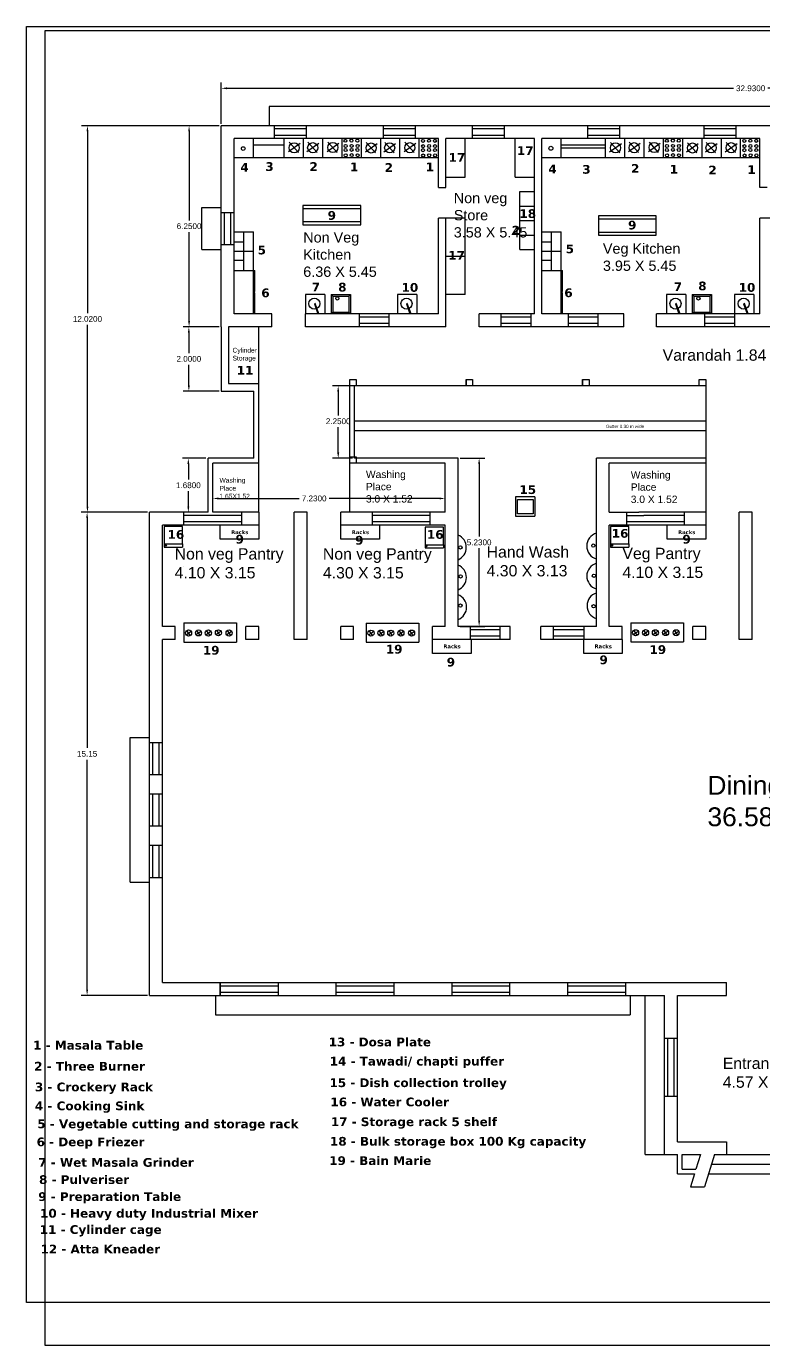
# Model space of a CAD drawing. Header units: inches. Extents: x 101 to 668, y -217 to 99.
# Drawn here: x 148.46 to 171.39, y 44.64 to 85.66 of the extents above; entities that cross this region are included whole.
import ezdxf

# ---------------------------------------------------------------- set-up
doc = ezdxf.new("R2010")
doc.units = ezdxf.units.IN
doc.header["$MEASUREMENT"] = 0
doc.styles.get("Standard").update_dxf_attribs({"font": 'arial.ttf'})
doc.dimstyles.get("Standard").update_dxf_attribs({"dimtxt": 0.18, "dimasz": 0.18, "dimexe": 0.18, "dimexo": 0.0625, "dimgap": 0.09, "dimtad": 0, "dimtih": 1, "dimtoh": 1, "dimdec": 4, "dimzin": 0, "dimdsep": 46, "dimtxsty": 'Standard', "dimcen": 0.09, "dimadec": 0, "dimazin": 0, "dimtfac": 1, "dimtdec": 4, "dimtofl": 0, "dimtmove": 0, "dimatfit": 3, "dimfxl": 1, "dimtolj": 1, "dimtzin": 0, "dimarcsym": 0})

# ---------------------------------------------------------------- blocks, each defined once
blk = doc.blocks.new('*D41')
at = {"color": 0, "lineweight": -2}
for p, q in [((158.609, 74.478), (157.981, 74.478)), ((158.161, 74.298), (158.161, 73.56)), ((158.161, 72.408), (158.161, 73.196)), ((158.609, 72.228), (157.981, 72.228))]:
    blk.add_line(p, q, dxfattribs=at)
at = {"color": 0}
for points in [[(158.131, 74.298), (158.191, 74.298), (158.161, 74.478)], [(158.131, 72.408), (158.191, 72.408), (158.161, 72.228)]]:
    blk.add_solid(points, dxfattribs=at)
at = {"layer": 'Defpoints', "color": 0}
for p in [(158.161, 74.478), (158.672, 74.478), (158.672, 72.228)]:
    blk.add_point(p, dxfattribs=at)
at = {"color": 0, "insert": (158.161, 73.378), "char_height": 0.18, "attachment_point": 5}
blk.add_mtext('\\A1;2.2500', dxfattribs=at)
blk = doc.blocks.new('*D42')
at = {"color": 0, "lineweight": -2}
for p, q in [((152.229, 70.548), (150.172, 70.548)), ((150.352, 70.368), (150.352, 63.22)), ((150.352, 55.708), (150.352, 62.856)), ((152.229, 55.528), (150.172, 55.528))]:
    blk.add_line(p, q, dxfattribs=at)
at = {"color": 0}
for points in [[(150.322, 70.368), (150.382, 70.368), (150.352, 70.548)], [(150.322, 55.708), (150.382, 55.708), (150.352, 55.528)]]:
    blk.add_solid(points, dxfattribs=at)
at = {"layer": 'Defpoints', "color": 0}
for p in [(152.292, 70.548), (150.352, 55.528), (152.292, 55.528)]:
    blk.add_point(p, dxfattribs=at)
at = {"color": 0, "insert": (150.352, 63.038), "char_height": 0.18, "attachment_point": 5}
blk.add_mtext('\\A1;15.15', dxfattribs=at)
blk = doc.blocks.new('*D43')
at = {"color": 0, "lineweight": -2}
for p, q in [((154.049, 72.228), (153.32, 72.228)), ((153.5, 72.048), (153.5, 71.57)), ((153.5, 70.728), (153.5, 71.206)), ((154.049, 70.548), (153.32, 70.548))]:
    blk.add_line(p, q, dxfattribs=at)
at = {"color": 0}
for points in [[(153.47, 72.048), (153.53, 72.048), (153.5, 72.228)], [(153.47, 70.728), (153.53, 70.728), (153.5, 70.548)]]:
    blk.add_solid(points, dxfattribs=at)
at = {"layer": 'Defpoints', "color": 0}
for p in [(153.5, 72.228), (154.112, 72.228), (154.112, 70.548)]:
    blk.add_point(p, dxfattribs=at)
at = {"color": 0, "insert": (153.5, 71.388), "char_height": 0.18, "attachment_point": 5}
blk.add_mtext('\\A1;1.6800', dxfattribs=at)
blk = doc.blocks.new('*D44')
at = {"color": 0, "lineweight": -2}
for p, q in [((154.459, 76.318), (153.336, 76.318)), ((153.516, 76.138), (153.516, 75.5)), ((153.516, 74.498), (153.516, 75.136)), ((154.459, 74.318), (153.336, 74.318))]:
    blk.add_line(p, q, dxfattribs=at)
at = {"color": 0}
for points in [[(153.486, 76.138), (153.546, 76.138), (153.516, 76.318)], [(153.486, 74.498), (153.546, 74.498), (153.516, 74.318)]]:
    blk.add_solid(points, dxfattribs=at)
at = {"layer": 'Defpoints', "color": 0}
for p in [(153.516, 76.318), (154.522, 76.318), (154.522, 74.318)]:
    blk.add_point(p, dxfattribs=at)
at = {"color": 0, "insert": (153.516, 75.318), "char_height": 0.18, "attachment_point": 5}
blk.add_mtext('\\A1;2.0000', dxfattribs=at)
blk = doc.blocks.new('*D45')
at = {"color": 0, "lineweight": -2}
for p, q in [((154.459, 82.568), (153.343, 82.568)), ((153.523, 82.388), (153.523, 79.625)), ((153.523, 76.498), (153.523, 79.261)), ((154.459, 76.318), (153.343, 76.318))]:
    blk.add_line(p, q, dxfattribs=at)
at = {"color": 0}
for points in [[(153.493, 82.388), (153.553, 82.388), (153.523, 82.568)], [(153.493, 76.498), (153.553, 76.498), (153.523, 76.318)]]:
    blk.add_solid(points, dxfattribs=at)
at = {"layer": 'Defpoints', "color": 0}
for p in [(154.522, 82.568), (153.523, 76.318), (154.522, 76.318)]:
    blk.add_point(p, dxfattribs=at)
at = {"color": 0, "insert": (153.523, 79.443), "char_height": 0.18, "attachment_point": 5}
blk.add_mtext('\\A1;6.2500', dxfattribs=at)
blk = doc.blocks.new('*D46')
at = {"color": 0, "lineweight": -2}
for p, q in [((154.522, 82.63), (154.522, 83.911)), ((154.702, 83.731), (170.453, 83.731)), ((187.272, 83.731), (171.52, 83.731)), ((187.452, 82.63), (187.452, 83.911))]:
    blk.add_line(p, q, dxfattribs=at)
at = {"color": 0}
for points in [[(154.702, 83.761), (154.702, 83.701), (154.522, 83.731)], [(187.272, 83.761), (187.272, 83.701), (187.452, 83.731)]]:
    blk.add_solid(points, dxfattribs=at)
at = {"layer": 'Defpoints', "color": 0}
for p in [(187.452, 83.731), (154.522, 82.568), (187.452, 82.568)]:
    blk.add_point(p, dxfattribs=at)
at = {"color": 0, "insert": (170.987, 83.731), "char_height": 0.18, "attachment_point": 5}
blk.add_mtext('\\A1;32.9300', dxfattribs=at)
blk = doc.blocks.new('*D47')
at = {"color": 0, "lineweight": -2}
for p, q in [((154.459, 82.568), (150.182, 82.568)), ((150.362, 82.388), (150.362, 76.74)), ((150.362, 70.728), (150.362, 76.376)), ((152.229, 70.548), (150.182, 70.548))]:
    blk.add_line(p, q, dxfattribs=at)
at = {"color": 0}
for points in [[(150.332, 82.388), (150.392, 82.388), (150.362, 82.568)], [(150.332, 70.728), (150.392, 70.728), (150.362, 70.548)]]:
    blk.add_solid(points, dxfattribs=at)
at = {"layer": 'Defpoints', "color": 0}
for p in [(150.362, 82.568), (154.522, 82.568), (152.292, 70.548)]:
    blk.add_point(p, dxfattribs=at)
at = {"color": 0, "insert": (150.362, 76.558), "char_height": 0.18, "attachment_point": 5}
blk.add_mtext('\\A1;12.0200', dxfattribs=at)
blk = doc.blocks.new('*D56')
at = {"color": 0, "lineweight": -2}
for p, q in [((154.262, 70.61), (154.262, 71.158)), ((154.442, 70.978), (156.951, 70.978)), ((161.312, 70.978), (157.877, 70.978)), ((161.492, 70.61), (161.492, 71.158))]:
    blk.add_line(p, q, dxfattribs=at)
at = {"color": 0}
for points in [[(154.442, 71.008), (154.442, 70.948), (154.262, 70.978)], [(161.312, 71.008), (161.312, 70.948), (161.492, 70.978)]]:
    blk.add_solid(points, dxfattribs=at)
at = {"layer": 'Defpoints', "color": 0}
for p in [(161.492, 70.978), (154.262, 70.548), (161.492, 70.548)]:
    blk.add_point(p, dxfattribs=at)
at = {"color": 0, "insert": (157.414, 70.978), "char_height": 0.18, "attachment_point": 5}
blk.add_mtext('\\A1;7.2300', dxfattribs=at)
blk = doc.blocks.new('*D59')
at = {"color": 0, "lineweight": -2}
for p, q in [((161.954, 72.228), (162.724, 72.228)), ((162.544, 72.048), (162.544, 69.795)), ((162.544, 67.178), (162.544, 69.431)), ((161.954, 66.998), (162.724, 66.998))]:
    blk.add_line(p, q, dxfattribs=at)
at = {"color": 0}
for points in [[(162.514, 72.048), (162.574, 72.048), (162.544, 72.228)], [(162.514, 67.178), (162.574, 67.178), (162.544, 66.998)]]:
    blk.add_solid(points, dxfattribs=at)
at = {"layer": 'Defpoints', "color": 0}
for p in [(161.892, 72.228), (161.892, 66.998), (162.544, 66.998)]:
    blk.add_point(p, dxfattribs=at)
at = {"color": 0, "insert": (162.544, 69.613), "char_height": 0.18, "attachment_point": 5}
blk.add_mtext('\\A1;5.2300', dxfattribs=at)

msp = doc.modelspace()

# ---------------------------------------------------------------- linework, layer by layer
for p, q in [((185.68887, 83.1678), (156.01853, 83.1678)), ((156.01853, 83.1678), (156.01853, 82.5678)), ((187.45154, 82.5678), (154.52154, 82.5678)), ((154.52154, 76.3178), (154.52154, 82.5678)), ((156.16853, 82.5678), (156.16853, 82.1678)), ((157.16853, 82.4678), (156.16853, 82.4678)), ((157.16853, 82.5678), (157.16853, 82.1678)), ((159.55792, 82.5678), (159.55792, 82.1678)), ((160.55792, 82.4678), (159.55792, 82.4678)), ((160.55792, 82.5678), (160.55792, 82.1678)), ((162.32705, 82.5678), (162.32705, 82.1678)), ((163.32705, 82.4678), (162.32705, 82.4678)), ((163.32705, 82.5678), (163.32705, 82.1678)), ((165.91116, 82.5678), (165.91116, 82.1678)), ((166.91116, 82.4678), (165.91116, 82.4678)), ((166.91116, 82.5678), (166.91116, 82.1678)), ((169.5297, 82.5678), (169.5297, 82.1678)), ((170.5297, 82.4678), (169.5297, 82.4678)), ((170.5297, 82.5678), (170.5297, 82.1678)), ((158.50154, 82.1678), (154.92154, 82.1678)), ((154.92154, 76.7178), (154.92154, 82.1678)), ((155.52154, 81.5678), (155.52154, 82.1678)), ((157.16853, 82.2678), (156.16853, 82.2678)), ((156.48154, 81.5678), (156.48154, 82.1678)), ((156.9253, 81.73366), (156.63898, 82.05136)), ((157.08154, 81.5678), (157.08154, 82.1678)), ((157.503, 81.73436), (157.21668, 82.05206)), ((157.68154, 81.5678), (157.68154, 82.1678)), ((158.12869, 81.73501), (157.84237, 82.05271)), ((158.28154, 81.5678), (158.28154, 82.1678)), ((161.28154, 82.1678), (158.50154, 82.1678)), ((158.88154, 81.5678), (158.88154, 82.1678)), ((159.32048, 81.72513), (159.03416, 82.04283)), ((159.48154, 81.5678), (159.48154, 82.1678)), ((160.55792, 82.2678), (159.55792, 82.2678)), ((159.89725, 81.72975), (159.61093, 82.04745)), ((160.08154, 81.5678), (160.08154, 82.1678)), ((160.52225, 81.73722), (160.23593, 82.05492)), ((160.68154, 81.5678), (160.68154, 82.1678)), ((161.28154, 80.6478), (161.28154, 82.1678)), ((164.26154, 82.1678), (161.51154, 82.1678)), ((161.51154, 80.6478), (161.51154, 82.1678)), ((162.11154, 80.9678), (162.11154, 82.1678)), ((162.11154, 80.9678), (162.11154, 82.1678)), ((163.32705, 82.2678), (162.32705, 82.2678)), ((163.66154, 80.9678), (163.66154, 82.1678)), ((164.26154, 76.7178), (164.26154, 82.1678)), ((168.46368, 82.1678), (164.49154, 82.1678)), ((164.49154, 76.7178), (164.49154, 82.1678)), ((165.09154, 81.5678), (165.09154, 82.1678)), ((166.91116, 82.2678), (165.91116, 82.2678)), ((166.47632, 81.5678), (166.47632, 82.1678)), ((166.91623, 81.72944), (166.62991, 82.04715)), ((167.07632, 81.5678), (167.07632, 82.1678)), ((167.50124, 81.73356), (167.21492, 82.05126)), ((167.67632, 81.5678), (167.67632, 82.1678)), ((168.12333, 81.73768), (167.83701, 82.05538)), ((168.27632, 81.5678), (168.27632, 82.1678)), ((171.27632, 82.1678), (168.46368, 82.1678)), ((168.87632, 81.5678), (168.87632, 82.1678)), ((169.31015, 81.72152), (169.02383, 82.03922)), ((169.47632, 81.5678), (169.47632, 82.1678)), ((170.5297, 82.2678), (169.5297, 82.2678)), ((169.89451, 81.7244), (169.60819, 82.0421)), ((170.07632, 81.5678), (170.07632, 82.1678)), ((170.51341, 81.73015), (170.22709, 82.04785)), ((170.67632, 81.5678), (170.67632, 82.1678)), ((171.27632, 80.6478), (171.27632, 82.1678)), ((156.48154, 81.9678), (155.52154, 81.9678)), ((156.97592, 82.01184), (156.61051, 81.75263)), ((157.55362, 82.01254), (157.1882, 81.75333)), ((158.17931, 82.01319), (157.81389, 81.75398)), ((159.3711, 82.00331), (159.00568, 81.74409)), ((159.94787, 82.00794), (159.58246, 81.74872)), ((160.57287, 82.01541), (160.20746, 81.75619)), ((166.47632, 81.9678), (165.09154, 81.9678)), ((166.47632, 81.8678), (165.09154, 81.8678)), ((166.96685, 82.00763), (166.60144, 81.74841)), ((167.55186, 82.01175), (167.18645, 81.75253)), ((168.17395, 82.01586), (167.80854, 81.75665)), ((169.36077, 81.99971), (168.99536, 81.74049)), ((169.94513, 82.00258), (169.57972, 81.74337)), ((170.56403, 82.00834), (170.19862, 81.74912)), ((158.50154, 81.5678), (154.92154, 81.5678)), ((161.28154, 81.5678), (158.50154, 81.5678)), ((168.49632, 81.5678), (164.49154, 81.5678)), ((171.27632, 81.5678), (168.46368, 81.5678)), ((161.51154, 80.9678), (162.11154, 80.9678)), ((163.66154, 80.9678), (164.26154, 80.9678)), ((161.28154, 80.6478), (161.51154, 80.6478)), ((163.81154, 78.7178), (163.81154, 80.5178)), ((163.81154, 80.5178), (164.26154, 80.5178)), ((171.50632, 80.6478), (171.27632, 80.6478)), ((153.92154, 78.72222), (153.92154, 80.02222)), ((153.92154, 80.02222), (154.52154, 80.02222)), ((157.06507, 80.08707), (157.06507, 79.48707)), ((158.86507, 80.08707), (157.06507, 80.08707)), ((158.86507, 79.98707), (157.06507, 79.98707)), ((158.86507, 79.48707), (158.86507, 80.08707)), ((163.81154, 80.0678), (164.26154, 80.0678)), ((154.52154, 79.87222), (154.92154, 79.87222)), ((154.62154, 78.87222), (154.62154, 79.87222)), ((154.82154, 78.87222), (154.82154, 79.87222)), ((157.06507, 79.58707), (158.86507, 79.58707)), ((161.28154, 76.7178), (161.28154, 79.6978)), ((162.11154, 79.6978), (161.28154, 79.6978)), ((161.51154, 76.3178), (161.51154, 79.6978)), ((162.11154, 79.6978), (161.51154, 79.6978)), ((162.11154, 77.3178), (162.11154, 79.6978)), ((162.11154, 77.3178), (162.11154, 79.6978)), ((163.81154, 79.6178), (164.26154, 79.6178)), ((166.25454, 79.7618), (166.25454, 79.1618)), ((168.05454, 79.7618), (166.25454, 79.7618)), ((168.05454, 79.6618), (166.25454, 79.6618)), ((168.05454, 79.1618), (168.05454, 79.7618)), ((171.27632, 76.7178), (171.27632, 79.6978)), ((172.10632, 79.6978), (171.27632, 79.6978)), ((154.92154, 79.2678), (155.52154, 79.2678)), ((155.22154, 78.0678), (155.22154, 79.2678)), ((155.52154, 76.7178), (155.52154, 79.2678)), ((157.06507, 79.48707), (158.86507, 79.48707)), ((163.81154, 79.1678), (164.26154, 79.1678)), ((164.49154, 79.2678), (165.09154, 79.2678)), ((164.79154, 78.0678), (164.79154, 79.2678)), ((165.09154, 76.7178), (165.09154, 79.2678)), ((166.25454, 79.2618), (168.05454, 79.2618)), ((154.52154, 78.87222), (154.92154, 78.87222)), ((155.22154, 78.9473), (154.92154, 78.9473)), ((164.79154, 78.9473), (164.49154, 78.9473)), ((166.25454, 79.1618), (168.05454, 79.1618)), ((153.92154, 78.72222), (154.52154, 78.72222)), ((154.92154, 78.6678), (155.52154, 78.6678)), ((155.22154, 78.37686), (154.92154, 78.37686)), ((162.11154, 78.4978), (161.51154, 78.4978)), ((163.81154, 78.7178), (164.26154, 78.7178)), ((164.49154, 78.6678), (165.09154, 78.6678)), ((164.79154, 78.37686), (164.49154, 78.37686)), ((154.92154, 78.0678), (155.57154, 78.0678)), ((155.57154, 77.4178), (155.57154, 78.0678)), ((164.49154, 78.0678), (165.14154, 78.0678)), ((165.14154, 77.4178), (165.14154, 78.0678)), ((155.52154, 77.4178), (155.57154, 77.4178)), ((155.52154, 77.3678), (155.57154, 77.3678)), ((155.57154, 76.7178), (155.57154, 77.3678)), ((157.14154, 77.3178), (157.14154, 76.7178)), ((157.74154, 77.3178), (157.14154, 77.3178)), ((157.74154, 77.3178), (157.74154, 76.7178)), ((157.94154, 77.3178), (158.54154, 77.3178)), ((157.94154, 77.3178), (157.94154, 76.7178)), ((157.99154, 77.2678), (157.94154, 77.3178)), ((157.99154, 77.2678), (158.49154, 77.2678)), ((157.99154, 77.2678), (157.99154, 76.7678)), ((158.49154, 77.2678), (158.54154, 77.3178)), ((158.49154, 77.2678), (158.49154, 76.7678)), ((158.54154, 77.3178), (158.54154, 76.7178)), ((160.00654, 77.3178), (160.00654, 76.7178)), ((160.60654, 77.3178), (160.00654, 77.3178)), ((160.60654, 77.3178), (160.60654, 76.7178)), ((162.11154, 77.3178), (161.51154, 77.3178)), ((165.09154, 77.4178), (165.14154, 77.4178)), ((165.09154, 77.3678), (165.14154, 77.3678)), ((165.14154, 76.7178), (165.14154, 77.3678)), ((168.37197, 77.31705), (168.37197, 76.71705)), ((168.97197, 77.31705), (168.37197, 77.31705)), ((168.97197, 77.31705), (168.97197, 76.71705)), ((169.17197, 77.31705), (169.77197, 77.31705)), ((169.17197, 77.31705), (169.17197, 76.71705)), ((169.22197, 77.26705), (169.17197, 77.31705)), ((169.22197, 77.26705), (169.72197, 77.26705)), ((169.22197, 77.26705), (169.22197, 76.76705)), ((169.72197, 77.26705), (169.77197, 77.31705)), ((169.72197, 77.26705), (169.72197, 76.76705)), ((169.77197, 77.31705), (169.77197, 76.71705)), ((170.49075, 77.31808), (170.49075, 76.71808)), ((171.09075, 77.31808), (170.49075, 77.31808)), ((171.09075, 77.31808), (171.09075, 76.71808)), ((156.10154, 76.7178), (154.92154, 76.7178)), ((156.10154, 76.3178), (156.10154, 76.7178)), ((158.73154, 76.7178), (157.14154, 76.7178)), ((157.14154, 76.3178), (157.14154, 76.7178)), ((157.44265, 77.04189), (157.42073, 77.03445)), ((157.42073, 77.03445), (157.52815, 76.7178)), ((157.56284, 76.7178), (157.44265, 77.04189)), ((157.94154, 76.7178), (157.99154, 76.7678)), ((157.99154, 76.7678), (158.49154, 76.7678)), ((158.49154, 76.7678), (158.54154, 76.7178)), ((161.28154, 76.7178), (158.73154, 76.7178)), ((158.82154, 76.3178), (158.82154, 76.7178)), ((159.74154, 76.3178), (159.74154, 76.7178)), ((160.30765, 77.04189), (160.28573, 77.03445)), ((160.28573, 77.03445), (160.39315, 76.7178)), ((160.42784, 76.7178), (160.30765, 77.04189)), ((164.26154, 76.7178), (162.54154, 76.7178)), ((162.54154, 76.3178), (162.54154, 76.7178)), ((163.23154, 76.3178), (163.23154, 76.7178)), ((164.16154, 76.3178), (164.16154, 76.7178)), ((167.04154, 76.7178), (164.49154, 76.7178)), ((165.32154, 76.3178), (165.32154, 76.7178)), ((166.24154, 76.3178), (166.24154, 76.7178)), ((167.04154, 76.3178), (167.04154, 76.7178)), ((171.27632, 76.7178), (168.06154, 76.7178)), ((168.06154, 76.3178), (168.06154, 76.7178)), ((168.67308, 77.04114), (168.65117, 77.0337)), ((168.65117, 77.0337), (168.75858, 76.71705)), ((168.79327, 76.71705), (168.67308, 77.04114)), ((169.17197, 76.71705), (169.22197, 76.76705)), ((169.22197, 76.76705), (169.72197, 76.76705)), ((169.56154, 76.3178), (169.56154, 76.7178)), ((169.72197, 76.76705), (169.77197, 76.71705)), ((170.49154, 76.3178), (170.49154, 76.7178)), ((170.79186, 77.04216), (170.76994, 77.03473)), ((170.76994, 77.03473), (170.87736, 76.71808)), ((170.91205, 76.71808), (170.79186, 77.04216)), ((154.52154, 76.3178), (154.52154, 74.3178)), ((155.54154, 76.3178), (154.75154, 76.3178)), ((154.75154, 76.3178), (154.75154, 74.5478)), ((155.69154, 76.3178), (154.75154, 76.3178)), ((154.75154, 76.3178), (154.75154, 74.5478)), ((156.10154, 76.3178), (155.54154, 76.3178)), ((155.69154, 74.5478), (155.69154, 76.3178)), ((161.51154, 76.3178), (157.14154, 76.3178)), ((159.74154, 76.6178), (158.82154, 76.6178)), ((159.74154, 76.4178), (158.82154, 76.4178)), ((167.04154, 76.3178), (162.54154, 76.3178)), ((164.16154, 76.6178), (163.23154, 76.6178)), ((164.16154, 76.4178), (163.23154, 76.4178)), ((166.24154, 76.6178), (165.32154, 76.6178)), ((166.24154, 76.4178), (165.32154, 76.4178)), ((172.05154, 76.3178), (168.06154, 76.3178)), ((170.49154, 76.6178), (169.56154, 76.6178)), ((170.49154, 76.4178), (169.56154, 76.4178)), ((158.52154, 74.4778), (158.52154, 74.6778)), ((158.52154, 74.6778), (158.72154, 74.6778)), ((158.72154, 74.6778), (158.72154, 74.4778)), ((162.14154, 74.6778), (162.14154, 74.4778)), ((162.14154, 74.4778), (162.14154, 74.6778)), ((162.14154, 74.6778), (162.34154, 74.6778)), ((162.34154, 74.6778), (162.34154, 74.4778)), ((165.76154, 74.6778), (165.76154, 74.4778)), ((165.76154, 74.4778), (165.76154, 74.6778)), ((165.76154, 74.6778), (165.96154, 74.6778)), ((165.96154, 74.6778), (165.96154, 74.4778)), ((169.39154, 74.4778), (169.39154, 74.6778)), ((169.39154, 74.6778), (169.59154, 74.6778)), ((169.59154, 74.6778), (169.59154, 74.4778)), ((154.52154, 74.3178), (155.54154, 74.3178)), ((154.75154, 74.5478), (155.69154, 74.5478)), ((154.75154, 74.5478), (155.69154, 74.5478)), ((155.54154, 73.6778), (155.54154, 74.3178)), ((155.69154, 72.2278), (155.69154, 74.5478)), ((169.59154, 74.4778), (158.52154, 74.4778)), ((158.52154, 70.5478), (158.52154, 74.4778)), ((158.72154, 74.4778), (158.52154, 74.4778)), ((158.67154, 72.2278), (158.67154, 74.4778)), ((162.34154, 74.4778), (162.14154, 74.4778)), ((165.96154, 74.4778), (165.76154, 74.4778)), ((169.59154, 74.4778), (169.39154, 74.4778)), ((169.59154, 74.4778), (169.59154, 70.1478)), ((155.54154, 72.2278), (155.54154, 73.6778)), ((169.59154, 73.3778), (158.67154, 73.3778)), ((169.59154, 73.0778), (158.67154, 73.0778)), ((154.52154, 72.2278), (154.11154, 72.2278)), ((154.11154, 70.5478), (154.11154, 72.2278)), ((155.54154, 72.2278), (154.52154, 72.2278)), ((155.69154, 70.5478), (155.69154, 72.2278)), ((158.52154, 72.0778), (158.52154, 72.2778)), ((158.52154, 72.2778), (158.72154, 72.2778)), ((161.89154, 72.2278), (158.67154, 72.2278)), ((158.72154, 72.2778), (158.72154, 72.0778)), ((161.89154, 66.9978), (161.89154, 72.2278)), ((169.59154, 72.2278), (166.19154, 72.2278)), ((166.19154, 70.5478), (166.19154, 72.2278)), ((155.69154, 72.0778), (154.26154, 72.0778)), ((154.26154, 70.5478), (154.26154, 72.0778)), ((161.49154, 72.0778), (158.52154, 72.0778)), ((158.72154, 72.0778), (158.52154, 72.0778)), ((161.49154, 70.5478), (161.49154, 72.0778)), ((169.59154, 72.0778), (166.59154, 72.0778)), ((166.59154, 70.5478), (166.59154, 72.0778)), ((163.67224, 71.02988), (163.67224, 70.42988)), ((164.27224, 71.02988), (163.67224, 71.02988)), ((164.27224, 71.02988), (164.27224, 70.42988)), ((154.11154, 70.5478), (152.29154, 70.5478)), ((152.29154, 55.5278), (152.29154, 70.5478)), ((155.69154, 70.1478), (152.69154, 70.1478)), ((152.69154, 66.9978), (152.69154, 70.1478)), ((153.34924, 70.5478), (153.34924, 70.1478)), ((154.26154, 70.4478), (153.34924, 70.4478)), ((155.14924, 70.2478), (153.34924, 70.2478)), ((155.69154, 70.5478), (154.26154, 70.5478)), ((155.14924, 70.4478), (154.26154, 70.4478)), ((154.49154, 69.7078), (154.49154, 70.1478)), ((155.14924, 70.5478), (155.14924, 70.1478)), ((155.69154, 70.5478), (155.69154, 70.1478)), ((155.69154, 70.1478), (155.69154, 69.7078)), ((157.19154, 70.5478), (156.79154, 70.5478)), ((156.79154, 66.5978), (156.79154, 70.5478)), ((157.19154, 66.5978), (157.19154, 70.5478)), ((158.67154, 70.5478), (158.24154, 70.5478)), ((158.24154, 70.1478), (158.24154, 70.5478)), ((161.49154, 70.1478), (158.24154, 70.1478)), ((158.24154, 69.7078), (158.24154, 70.1478)), ((160.31154, 70.5478), (158.67154, 70.5478)), ((159.21496, 70.5478), (159.21496, 70.1478)), ((160.16154, 70.4478), (159.21496, 70.4478)), ((161.01496, 70.2478), (159.21496, 70.2478)), ((159.44154, 70.1478), (159.44154, 69.7078)), ((161.01496, 70.4478), (160.16154, 70.4478)), ((161.49154, 70.5478), (160.31154, 70.5478)), ((161.01496, 70.5478), (161.01496, 70.1478)), ((161.49154, 66.9978), (161.49154, 70.1478)), ((163.67224, 70.42988), (164.27224, 70.42988)), ((166.19154, 66.9978), (166.19154, 70.5478)), ((166.59154, 70.5478), (167.51154, 70.5478)), ((169.59154, 70.1478), (166.59154, 70.1478)), ((166.59154, 66.9978), (166.59154, 70.1478)), ((167.12359, 70.5478), (167.12359, 70.1478)), ((167.12359, 70.4478), (167.66154, 70.4478)), ((168.92359, 70.2478), (167.12359, 70.2478)), ((169.59154, 70.5478), (167.51154, 70.5478)), ((168.92359, 70.4478), (167.66154, 70.4478)), ((168.39154, 69.7078), (168.39154, 70.1478)), ((168.92359, 70.5478), (168.92359, 70.1478)), ((169.59154, 70.1478), (169.59154, 69.7078)), ((171.03154, 70.5478), (170.63154, 70.5478)), ((170.63154, 66.5978), (170.63154, 70.5478)), ((171.03154, 66.5978), (171.03154, 70.5478)), ((152.75153, 69.56327), (152.75153, 69.46327)), ((152.75153, 69.46327), (153.32112, 69.46327)), ((153.32112, 69.56327), (153.32112, 69.46327)), ((155.69154, 69.7078), (154.49154, 69.7078)), ((159.44154, 69.7078), (158.24154, 69.7078)), ((160.8618, 69.54035), (160.8618, 69.44035)), ((160.8618, 69.44035), (161.4314, 69.44035)), ((161.4314, 69.54035), (161.4314, 69.44035)), ((166.63187, 69.56319), (166.63187, 69.46319)), ((166.63187, 69.46319), (167.20146, 69.46319)), ((167.20146, 69.56319), (167.20146, 69.46319)), ((169.59154, 69.7078), (168.39154, 69.7078)), ((153.34924, 68.87657), (153.34924, 68.87657)), ((159.21496, 68.67754), (159.21496, 68.67754)), ((153.09154, 66.9978), (152.69154, 66.9978)), ((153.09154, 66.5978), (153.09154, 66.9978)), ((153.35955, 67.10994), (154.99932, 67.10994)), ((153.35955, 67.10994), (153.35955, 66.50994)), ((153.35955, 67.00994), (153.35955, 66.60994)), ((153.55893, 66.71623), (153.45385, 66.87432)), ((153.86817, 66.71907), (153.76309, 66.87715)), ((154.17457, 66.71623), (154.06949, 66.87432)), ((154.48949, 66.7219), (154.38441, 66.87999)), ((154.82042, 66.71643), (154.71534, 66.87451)), ((154.99932, 67.10994), (154.99932, 66.50994)), ((154.99932, 67.10994), (154.99932, 66.50994)), ((155.69154, 66.9978), (155.29154, 66.9978)), ((155.29154, 66.5978), (155.29154, 66.9978)), ((155.69154, 66.5978), (155.69154, 66.9978)), ((158.64154, 66.9978), (158.24154, 66.9978)), ((158.24154, 66.5978), (158.24154, 66.9978)), ((158.64154, 66.5978), (158.64154, 66.9978)), ((159.03332, 67.10522), (160.6731, 67.10522)), ((159.03332, 67.10522), (159.03332, 66.50522)), ((159.03332, 67.00522), (159.03332, 66.60522)), ((159.2327, 66.71152), (159.12762, 66.8696)), ((159.54194, 66.71435), (159.43686, 66.87243)), ((159.84834, 66.71152), (159.74327, 66.8696)), ((160.16326, 66.71719), (160.05818, 66.87527)), ((160.4942, 66.71171), (160.38912, 66.8698)), ((160.6731, 67.10522), (160.6731, 66.50522)), ((160.6731, 67.10522), (160.6731, 66.50522)), ((161.49154, 66.9978), (161.09154, 66.9978)), ((161.09154, 66.5978), (161.09154, 66.9978)), ((163.51154, 66.9978), (161.89154, 66.9978)), ((162.27458, 66.5978), (162.27458, 66.9978)), ((163.19458, 66.8978), (162.27458, 66.8978)), ((163.19458, 66.5978), (163.19458, 66.9978)), ((163.51154, 66.5978), (163.51154, 66.9978)), ((166.19154, 66.9978), (164.46154, 66.9978)), ((164.46154, 66.5978), (164.46154, 66.9978)), ((164.86154, 66.5978), (164.86154, 66.9978)), ((165.81154, 66.8978), (164.86154, 66.8978)), ((165.81154, 66.5978), (165.81154, 66.9978)), ((166.99154, 66.9978), (166.59154, 66.9978)), ((166.99154, 66.5978), (166.99154, 66.9978)), ((167.26323, 67.11647), (168.90301, 67.11647)), ((167.26323, 67.11647), (167.26323, 66.51647)), ((167.26323, 67.01647), (167.26323, 66.61647)), ((167.46261, 66.72277), (167.35753, 66.88085)), ((167.77185, 66.7256), (167.66678, 66.88369)), ((168.07826, 66.72277), (167.97318, 66.88085)), ((168.26199, 66.75435), (168.41928, 66.86061)), ((168.39317, 66.72844), (168.28809, 66.88652)), ((168.72411, 66.72296), (168.61903, 66.88105)), ((168.90301, 67.11647), (168.90301, 66.51647)), ((168.90301, 67.11647), (168.90301, 66.51647)), ((169.59154, 66.9978), (169.19154, 66.9978)), ((169.19154, 66.5978), (169.19154, 66.9978)), ((169.59154, 66.5978), (169.59154, 66.9978)), ((153.09154, 66.5978), (152.69154, 66.5978)), ((152.69154, 55.9278), (152.69154, 66.5978)), ((153.35955, 66.50994), (154.99932, 66.50994)), ((153.42774, 66.74215), (153.58503, 66.8484)), ((153.73698, 66.74498), (153.89427, 66.85124)), ((154.04338, 66.74215), (154.20068, 66.8484)), ((154.3583, 66.74782), (154.51559, 66.85407)), ((154.68924, 66.74234), (154.84653, 66.8486)), ((155.69154, 66.5978), (155.29154, 66.5978)), ((157.19154, 66.5978), (156.79154, 66.5978)), ((158.64154, 66.5978), (158.24154, 66.5978)), ((159.03332, 66.50522), (160.6731, 66.50522)), ((159.10151, 66.73743), (159.25881, 66.84369)), ((159.41075, 66.74026), (159.56805, 66.84652)), ((159.71716, 66.73743), (159.87445, 66.84369)), ((160.03207, 66.7431), (160.18937, 66.84936)), ((160.36301, 66.73763), (160.5203, 66.84388)), ((163.51154, 66.5978), (161.09154, 66.5978)), ((161.09154, 66.1578), (161.09154, 66.5978)), ((163.19458, 66.6978), (162.27458, 66.6978)), ((162.29154, 66.5978), (162.29154, 66.1578)), ((166.99154, 66.5978), (164.46154, 66.5978)), ((165.81154, 66.6978), (164.86154, 66.6978)), ((165.79679, 66.1578), (165.79679, 66.5978)), ((166.99679, 66.5978), (166.99679, 66.1578)), ((167.26323, 66.51647), (168.90301, 66.51647)), ((167.33143, 66.74868), (167.48872, 66.85494)), ((167.64067, 66.75151), (167.79796, 66.85777)), ((167.94707, 66.74868), (168.10436, 66.85494)), ((168.59292, 66.74888), (168.75022, 66.85513)), ((169.59154, 66.5978), (169.19154, 66.5978)), ((171.03154, 66.5978), (170.63154, 66.5978)), ((162.29154, 66.1578), (161.09154, 66.1578)), ((166.99679, 66.1578), (165.79679, 66.1578)), ((151.69154, 59.04481), (151.69154, 63.54481)), ((151.69154, 63.54481), (152.29154, 63.54481)), ((152.29154, 63.39481), (152.69154, 63.39481)), ((152.39154, 62.39481), (152.39154, 63.39481)), ((152.59154, 62.39481), (152.59154, 63.39481)), ((152.29154, 62.39481), (152.69154, 62.39481)), ((152.29154, 61.79481), (152.69154, 61.79481)), ((152.39154, 60.79481), (152.39154, 61.79481)), ((152.59154, 60.79481), (152.59154, 61.79481)), ((152.29154, 60.79481), (152.69154, 60.79481)), ((152.29154, 60.19481), (152.69154, 60.19481)), ((152.39154, 59.19481), (152.39154, 60.19481)), ((152.59154, 59.19481), (152.59154, 60.19481)), ((152.29154, 59.19481), (152.69154, 59.19481)), ((151.69154, 59.04481), (152.29154, 59.04481)), ((152.69154, 55.9278), (170.23654, 55.9278)), ((154.49154, 55.5278), (154.49154, 55.9278)), ((154.49154, 55.9278), (154.49154, 55.5278)), ((154.49154, 55.8278), (156.29154, 55.8278)), ((156.29154, 55.9278), (156.29154, 55.5278)), ((158.09154, 55.9278), (158.09154, 55.5278)), ((158.09154, 55.9278), (158.09154, 55.5278)), ((158.09154, 55.8278), (159.89154, 55.8278)), ((159.89154, 55.9278), (159.89154, 55.5278)), ((161.69154, 55.9278), (161.69154, 55.5278)), ((161.69154, 55.9278), (161.69154, 55.5278)), ((161.69154, 55.8278), (163.49154, 55.8278)), ((163.49154, 55.9278), (163.49154, 55.5278)), ((165.29154, 55.9278), (165.29154, 55.5278)), ((165.29154, 55.9278), (165.29154, 55.5278)), ((165.29154, 55.8278), (167.09154, 55.8278)), ((167.09154, 55.9278), (167.09154, 55.5278)), ((170.23654, 55.5278), (170.23654, 55.9278)), ((152.29154, 55.5278), (168.31154, 55.5278)), ((154.34154, 55.5278), (154.34154, 54.9278)), ((154.49154, 55.6278), (156.29154, 55.6278)), ((154.49154, 55.5278), (154.49154, 55.5278)), ((158.09154, 55.6278), (159.89154, 55.6278)), ((158.09154, 55.5278), (158.09154, 55.5278)), ((161.69154, 55.6278), (163.49154, 55.6278)), ((161.69154, 55.5278), (161.69154, 55.5278)), ((165.29154, 55.6278), (167.09154, 55.6278)), ((165.29154, 55.5278), (165.29154, 55.5278)), ((167.24154, 55.5278), (167.24154, 54.9278)), ((167.71154, 50.5778), (167.71154, 55.5278)), ((168.31154, 50.5778), (168.31154, 55.5278)), ((168.71154, 55.5278), (170.23654, 55.5278)), ((168.71154, 50.9778), (168.71154, 55.5278)), ((154.34154, 54.9278), (167.24154, 54.9278)), ((168.31154, 54.19557), (168.71154, 54.19557)), ((168.41154, 52.39557), (168.41154, 54.19557)), ((168.61154, 52.39557), (168.61154, 54.19557)), ((168.31154, 52.39557), (168.71154, 52.39557)), ((168.71154, 50.9778), (170.23654, 50.9778)), ((170.23654, 50.9778), (170.23654, 50.5778)), ((167.71154, 50.5778), (168.71154, 50.5778)), ((168.71154, 49.9778), (168.71154, 50.5778)), ((168.86154, 50.5778), (169.42725, 50.5778)), ((168.86154, 50.5778), (169.42725, 50.5778)), ((168.86154, 50.1278), (168.86154, 50.5778)), ((169.42725, 50.5778), (169.28743, 50.1278)), ((169.86225, 50.5778), (169.55154, 49.5778)), ((169.86225, 50.5778), (170.23654, 50.5778)), ((169.86225, 50.5778), (171.73654, 50.5778)), ((168.86154, 50.1278), (169.28743, 50.1278)), ((169.76904, 50.2778), (172.20404, 50.2778)), ((168.71154, 49.9778), (169.24082, 49.9778)), ((169.24082, 49.9778), (169.11654, 49.5778)), ((169.67582, 49.9778), (172.29725, 49.9778)), ((169.11654, 49.5778), (169.55154, 49.5778))]:
    msp.add_line(p, q)
for points in [[(194.86354, 45.98139), (148.463, 45.98139), (148.463, 85.65614), (194.86354, 85.65614)], [(195.23166, 44.63864), (149.04936, 44.63864), (149.04936, 85.52421), (195.23166, 85.52421)], [(163.73714, 70.94976), (164.22345, 70.94976), (164.22345, 70.49856), (163.73714, 70.49856)], [(153.32112, 70.10687), (152.75153, 70.10687), (152.75153, 69.56327), (153.32112, 69.56327)], [(161.4314, 70.08394), (160.8618, 70.08394), (160.8618, 69.54035), (161.4314, 69.54035)], [(167.20146, 70.10678), (166.63187, 70.10678), (166.63187, 69.56319), (167.20146, 69.56319)]]:
    msp.add_lwpolyline(points, close=True)
for centre, radius in [((156.79107, 81.87988), 0.1572), ((157.36788, 81.88464), 0.1572), ((157.99254, 81.88941), 0.1572), ((158.38625, 82.09971), 0.04721), ((158.57287, 82.10443), 0.04721), ((158.75718, 82.10207), 0.04721), ((159.76144, 81.87988), 0.1572), ((160.3861, 81.88464), 0.1572), ((160.79636, 82.09509), 0.04721), ((160.98299, 82.09981), 0.04721), ((161.1673, 82.09745), 0.04721), ((166.78585, 81.87988), 0.1572), ((167.36267, 81.88464), 0.1572), ((167.98732, 81.88941), 0.1572), ((168.38103, 82.09971), 0.04721), ((168.56766, 82.10443), 0.04721), ((168.75197, 82.10207), 0.04721), ((169.75623, 81.87988), 0.1572), ((170.38089, 81.88464), 0.1572), ((170.79115, 82.09509), 0.04721), ((170.97777, 82.09981), 0.04721), ((171.16208, 82.09745), 0.04721), ((155.20684, 81.85825), 0.05796), ((158.38856, 81.81172), 0.04721), ((158.39092, 81.93683), 0.04721), ((158.39324, 81.64885), 0.04721), ((158.57519, 81.81644), 0.04721), ((158.57755, 81.94155), 0.04721), ((158.57986, 81.65357), 0.04721), ((158.75949, 81.81408), 0.04721), ((158.76186, 81.93919), 0.04721), ((158.76417, 81.65121), 0.04721), ((159.18463, 81.87512), 0.1572), ((160.79868, 81.8071), 0.04721), ((160.80104, 81.93221), 0.04721), ((160.80335, 81.64423), 0.04721), ((160.9853, 81.81182), 0.04721), ((160.98766, 81.93693), 0.04721), ((160.98998, 81.64895), 0.04721), ((161.16961, 81.80946), 0.04721), ((161.17197, 81.93457), 0.04721), ((161.17429, 81.64659), 0.04721), ((164.77516, 81.86571), 0.0618), ((168.38335, 81.81172), 0.04721), ((168.38571, 81.93683), 0.04721), ((168.38802, 81.64885), 0.04721), ((168.56997, 81.81644), 0.04721), ((168.57233, 81.94155), 0.04721), ((168.57465, 81.65357), 0.04721), ((168.75428, 81.81408), 0.04721), ((168.75664, 81.93919), 0.04721), ((168.75896, 81.65121), 0.04721), ((169.17942, 81.87512), 0.1572), ((170.79346, 81.8071), 0.04721), ((170.79583, 81.93221), 0.04721), ((170.79814, 81.64423), 0.04721), ((170.98009, 81.81182), 0.04721), ((170.98245, 81.93693), 0.04721), ((170.98476, 81.64895), 0.04721), ((171.1644, 81.80946), 0.04721), ((171.16676, 81.93457), 0.04721), ((171.16907, 81.64659), 0.04721), ((157.42011, 77.03628), 0.17219), ((158.13359, 77.197), 0.05056), ((160.28511, 77.03628), 0.17219), ((168.65055, 77.03553), 0.17219), ((169.36402, 77.19625), 0.05056), ((170.76932, 77.03655), 0.17219), ((152.79739, 69.51868), 0.01861), ((160.90766, 69.49575), 0.01861), ((161.96164, 69.45753), 0.051), ((166.09495, 69.5149), 0.051), ((166.67773, 69.51859), 0.01861), ((161.96525, 68.55624), 0.051), ((166.11269, 68.57303), 0.051), ((161.96249, 67.64607), 0.051), ((166.10445, 67.62769), 0.051), ((153.50639, 66.79527), 0.09491), ((153.81563, 66.79811), 0.09491), ((154.12203, 66.79528), 0.09491), ((154.43695, 66.80094), 0.09491), ((154.76788, 66.79547), 0.09491), ((159.18016, 66.79056), 0.09491), ((159.4894, 66.79339), 0.09491), ((159.7958, 66.79056), 0.09491), ((160.11072, 66.79623), 0.09491), ((160.44166, 66.79076), 0.09491), ((167.41007, 66.80181), 0.09491), ((167.71931, 66.80464), 0.09491), ((168.02572, 66.80181), 0.09491), ((168.34063, 66.80748), 0.09491), ((168.67157, 66.80201), 0.09491)]:
    msp.add_circle(centre, radius)
for centre, start, end in [((161.72998, 69.45743), 292.884229, 67.115771), ((166.30518, 69.49939), 105.875462, 254.124538), ((166.3075, 68.56537), 106.208988, 253.791012), ((161.7323, 68.52341), 292.53675, 67.46325), ((161.73908, 67.5995), 291.528785, 68.471215), ((166.31428, 67.64147), 107.184467, 252.815533)]:
    msp.add_arc(centre, 0.41545, start, end)

# ---------------------------------------------------------------- texts
at = {"attachment_point": 1}
for s, insert, char_height, width in [('{\\fVerdana|b1|i0|c0|p34;17}', (161.59442, 81.71644), 0.2715054, 0.4973482), ('{\\fVerdana|b1|i0|c0|p34;17}', (163.72066, 81.92944), 0.2715054, 0.4973482), ('{\\fVerdana|b1|i0|c0|p34;4}', (155.11815, 81.41263), 0.2715054, 0.4973482), ('{\\fVerdana|b1|i0|c0|p34;3}', (155.89448, 81.43359), 0.2715054, 0.4973482), ('{\\fVerdana|b1|i0|c0|p34;2}', (157.26737, 81.43435), 0.2715054, 0.4973482), ('{\\fVerdana|b1|i0|c0|p34;1}', (158.52715, 81.42201), 0.2715054, 0.4973482), ('{\\fVerdana|b1|i0|c0|p34;2}', (159.60575, 81.40468), 0.2715054, 0.4973482), ('{\\fVerdana|b1|i0|c0|p34;1}', (160.88164, 81.42264), 0.2715054, 0.4973482), ('{\\fVerdana|b1|i0|c0|p34;4}', (164.69588, 81.35813), 0.2715054, 0.4973482), ('{\\fVerdana|b1|i0|c0|p34;3}', (165.75208, 81.34668), 0.2715054, 0.4973482), ('{\\fVerdana|b1|i0|c0|p34;2}', (167.26772, 81.37475), 0.2715054, 0.4973482), ('{\\fVerdana|b1|i0|c0|p34;1}', (168.47051, 81.34997), 0.2715054, 0.4973482), ('{\\fVerdana|b1|i0|c0|p34;2}', (169.67329, 81.32519), 0.2715054, 0.4973482), ('{\\fVerdana|b1|i0|c0|p34;1}', (170.8868, 81.33691), 0.2715054, 0.4973482), ('{\\fVerdana|b1|i0|c0|p34;9}', (157.83252, 79.91327), 0.2715054, 0.4973482), ('{\\fVerdana|b1|i0|c0|p34;18}', (163.79643, 79.9701), 0.2715054, 0.4973482), ('{\\fVerdana|b1|i0|c0|p34;9}', (167.17517, 79.61475), 0.2715054, 0.4973482), ('{\\fVerdana|b1|i0|c0|p34;2}', (163.56113, 79.45397), 0.2715054, 0.4973482), ('{\\fVerdana|b1|i0|c0|p34;5}', (155.65492, 78.83852), 0.2715054, 0.4973482), ('{\\fVerdana|b1|i0|c0|p34;5}', (165.2341, 78.87346), 0.2715054, 0.4973482), ('{\\fVerdana|b1|i0|c0|p34;17}', (161.58357, 78.67275), 0.2715054, 0.4973482), ('{\\fVerdana|b1|i0|c0|p34;7}', (157.3367, 77.68677), 0.2715054, 0.4973482), ('{\\fVerdana|b1|i0|c0|p34;8}', (158.15943, 77.68457), 0.2715054, 0.4973482), ('{\\fVerdana|b1|i0|c0|p34;10}', (160.13124, 77.6764), 0.2715054, 0.4973482), ('{\\fVerdana|b1|i0|c0|p34;7}', (168.59703, 77.69776), 0.2715054, 0.4973482), ('{\\fVerdana|b1|i0|c0|p34;8}', (169.35753, 77.72189), 0.2715054, 0.4973482), ('{\\fVerdana|b1|i0|c0|p34;10}', (170.61546, 77.67668), 0.2715054, 0.4973482), ('{\\fVerdana|b1|i0|c0|p34;6}', (155.76974, 77.50719), 0.2715054, 0.4973482), ('{\\fVerdana|b1|i0|c0|p34;6}', (165.1933, 77.50989), 0.2715054, 0.4973482), ('{\\fVerdana|b1|i0|c0|p34;11}', (155.00438, 75.10131), 0.2715054, 0.4973482), ('{\\fVerdana|b1|i0|c0|p34;15}', (163.79695, 71.38847), 0.2715054, 0.4973482), ('{\\fVerdana|b1|i0|c0|p34;16}', (152.85509, 69.99564), 0.2715054, 0.4973482), ('{\\fVerdana|b1|i0|c0|p34;Racks}', (154.83107, 69.98878), 0.1188068, 0.7203121), ('{\\fVerdana|b1|i0|c0|p34;9}', (154.96852, 69.84798), 0.2715054, 0.4973482), ('{\\fVerdana|b1|i0|c0|p34;Racks}', (158.58107, 69.98878), 0.1188068, 0.7203121), ('{\\fVerdana|b1|i0|c0|p34;9}', (158.68651, 69.81454), 0.2715054, 0.4973482), ('{\\fVerdana|b1|i0|c0|p34;16}', (160.92093, 69.99509), 0.2715054, 0.4973482), ('{\\fVerdana|b1|i0|c0|p34;16}', (166.66829, 70.02926), 0.2715054, 0.4973482), ('{\\fVerdana|b1|i0|c0|p34;Racks}', (168.73107, 69.98878), 0.1188068, 0.7203121), ('{\\fVerdana|b1|i0|c0|p34;9}', (168.8662, 69.84765), 0.2715054, 0.4973482), ('{\\fVerdana|b1|i0|c0|p34;19}', (153.95081, 66.39515), 0.2715054, 0.4973482), ('{\\fVerdana|b1|i0|c0|p34;19}', (159.64184, 66.42737), 0.2715054, 0.4973482), ('{\\fVerdana|b1|i0|c0|p34;Racks}', (161.43107, 66.43878), 0.1188068, 0.7203121), ('{\\fVerdana|b1|i0|c0|p34;Racks}', (166.13633, 66.43878), 0.1188068, 0.7203121), ('{\\fVerdana|b1|i0|c0|p34;9}', (166.28673, 66.0972), 0.2715054, 0.4973482), ('{\\fVerdana|b1|i0|c0|p34;19}', (167.84062, 66.41497), 0.2715054, 0.4973482), ('{\\fVerdana|b1|i0|c0|p34;9}', (161.53551, 66.02634), 0.2715054, 0.4973482), ('{\\fVerdana|b1|i0|c0|p34;13 - Dosa Plate}', (157.86491, 54.21475), 0.2715054, 7.8372141), ('{\\fVerdana|b1|i0|c0|p34;1 - Masala Table}', (148.67209, 54.11553), 0.2715054, 6.2143038), ('{\\fVerdana|b1|i0|c0|p34;2 - Three Burner}', (148.70594, 53.46198), 0.2715054, 6.2143038), ('{\\fVerdana|b1|i0|c0|p34;14 - Tawadi/ chapti puffer}', (157.89585, 53.61858), 0.2715054, 7.8372141), ('{\\fVerdana|b1|i0|c0|p34;15 - Dish collection trolley}', (157.89026, 52.94848), 0.2715054, 7.8372141), ('{\\fVerdana|b1|i0|c0|p34;3 - Crockery Rack}', (148.72986, 52.81666), 0.2715054, 6.2143038), ('{\\fVerdana|b1|i0|c0|p34;4 - Cooking Sink}', (148.72951, 52.22909), 0.2715054, 6.2143038), ('{\\fVerdana|b1|i0|c0|p34;16 - Water Cooler}', (157.91821, 52.35049), 0.2715054, 7.8372141), ('{\\fVerdana|b1|i0|c0|p34;17 - Storage rack 5 shelf}', (157.93162, 51.73467), 0.2715054, 7.8372141), ('{\\fVerdana|b1|i0|c0|p34;5 - Vegetable cutting and storage rack}', (148.80181, 51.66925), 0.2715054, 8.4588165), ('{\\fVerdana|b1|i0|c0|p34;6 - Deep Friezer}', (148.7822, 51.10888), 0.2715054, 6.2143038), ('{\\fVerdana|b1|i0|c0|p34;18 - Bulk storage box 100 Kg capacity}', (157.90494, 51.1272), 0.2715054, 8.4801782), ('{\\fVerdana|b1|i0|c0|p34;7 - Wet Masala Grinder}', (148.83431, 50.47048), 0.2715054, 6.2143038), ('{\\fVerdana|b1|i0|c0|p34;19 - Bain Marie}', (157.88072, 50.52594), 0.2715054, 8.4801782), ('{\\fVerdana|b1|i0|c0|p34;8 - Pulveriser}', (148.85687, 49.93586), 0.2715054, 6.2143038), ('{\\fVerdana|b1|i0|c0|p34;9 - Preparation Table}', (148.83195, 49.40757), 0.2715054, 6.2143038), ('{\\fVerdana|b1|i0|c0|p34;10 - Heavy duty Industrial Mixer}', (148.88887, 48.88888), 0.2715054, 7.8372141), ('{\\fVerdana|b1|i0|c0|p34;11 - Cylinder cage}', (148.87777, 48.38306), 0.2715054, 7.8372141), ('{\\fVerdana|b1|i0|c0|p34;12 - Atta Kneader}', (148.90346, 47.77642), 0.2715054, 7.8372141)]:
    msp.add_mtext(s, dxfattribs=dict(at, insert=insert, char_height=char_height, width=width))
for s, width, heights, insert, char_height in [('Non veg\\PStore\\P3.58 X 5.45', 2.729872, [0], (161.75524, 80.47967), 0.3200978), ('Non Veg Kitchen\\P6.36 X 5.45', 2.729872, [0], (157.07403, 79.25624), 0.3200978), ('Veg Kitchen\\P3.95 X 5.45', 2.729872, [0], (166.3931, 78.90832), 0.3200978), ('Cylinder\\PStorage', 2.729872, [0], (154.87387, 75.66165), 0.14837), ('Varandah 1.84 m wide', 8.6047683, [3.17094], (168.25229, 75.6119), 0.351739), ('Gutter 0.30 m wide', 2.729872, [0], (166.48899, 73.26912), 0.100473), ('Washing \\PPlace\\P3.0 X 1.52', 2.729872, [0], (159.0234, 71.84121), 0.228186), ('Washing \\PPlace\\P3.0 X 1.52', 2.729872, [0], (167.2592, 71.82683), 0.228186), ('Washing \\PPlace\\P1.65X1.52', 2.729872, [0], (154.46904, 71.61711), 0.14837), ('Non veg Pantry\\P4.10 X 3.15', 8.6047683, [3.17094], (153.07449, 69.43187), 0.351739), ('Non veg Pantry\\P4.30 X 3.15', 8.6047683, [3.17094], (157.68462, 69.42934), 0.351739), ('Hand Wash\\P4.30 X 3.13', 8.6047683, [3.17094], (162.77615, 69.49392), 0.351739), ('Veg Pantry\\P4.10 X 3.15', 8.6047683, [3.17094], (167.00001, 69.4443), 0.351739), ('Dining Hall\\P36.58 X 10.67 ', 8.6047683, [3.17094], (169.64383, 62.35183), 0.5865869), ('Entrance\\P4.57 X 4.57 ', 8.6047683, [3.17094], (170.12065, 53.59384), 0.351739)]:
    msp.add_mtext_dynamic_manual_height_columns(s, width=width, gutter_width=1, heights=heights, dxfattribs=dict(at, insert=insert, char_height=char_height))

# ---------------------------------------------------------------- dimensions: what is measured, and where the dimension line sits
dim = msp.add_linear_dim(base=(187.45154, 83.73113), p1=(154.52154, 82.5678), p2=(187.45154, 82.5678), dimstyle='Standard')
dim.commit()
dim.dimension.update_dxf_attribs({"geometry": '*D46', "text_midpoint": (170.98654, 83.73113)})
for base, p1, p2, picture, middle in [((150.36197, 82.5678), (152.29154, 70.5478), (154.52154, 82.5678), '*D47', (150.36197, 76.5578)), ((153.52256, 76.3178), (154.52154, 82.5678), (154.52154, 76.3178), '*D45', (153.52256, 79.4428)), ((153.51591, 76.3178), (154.52154, 74.3178), (154.52154, 76.3178), '*D44', (153.51591, 75.3178)), ((153.50002, 72.2278), (154.11154, 70.5478), (154.11154, 72.2278), '*D43', (153.50002, 71.3878)), ((162.54393, 66.9978), (161.89154, 72.2278), (161.89154, 66.9978), '*D59', (162.54393, 69.6128))]:
    dim = msp.add_linear_dim(base=base, p1=p1, p2=p2, angle=90, dimstyle='Standard')
    dim.commit()
    dim.dimension.update_dxf_attribs({"geometry": picture, "text_midpoint": middle})
dim = msp.add_linear_dim(base=(158.161, 74.4778), p1=(158.67154, 72.2278), p2=(158.67154, 74.4778), angle=90, dimstyle='Standard')
dim.commit()
dim.dimension.update_dxf_attribs({"geometry": '*D41', "text_midpoint": (158.161, 73.3778), "dimtype": 160})
dim = msp.add_linear_dim(base=(161.49154, 70.97766), p1=(154.26154, 70.5478), p2=(161.49154, 70.5478), dimstyle='Standard')
dim.commit()
dim.dimension.update_dxf_attribs({"geometry": '*D56', "text_midpoint": (157.41395, 70.97766), "dimtype": 160})
dim = msp.add_linear_dim(base=(150.35193, 55.5278), p1=(152.29154, 70.5478), p2=(152.29154, 55.5278), angle=90, text='15.15', dimstyle='Standard')
dim.commit()
dim.dimension.update_dxf_attribs({"geometry": '*D42', "text_midpoint": (150.35193, 63.0378)})

doc.saveas('drawing.dxf')
